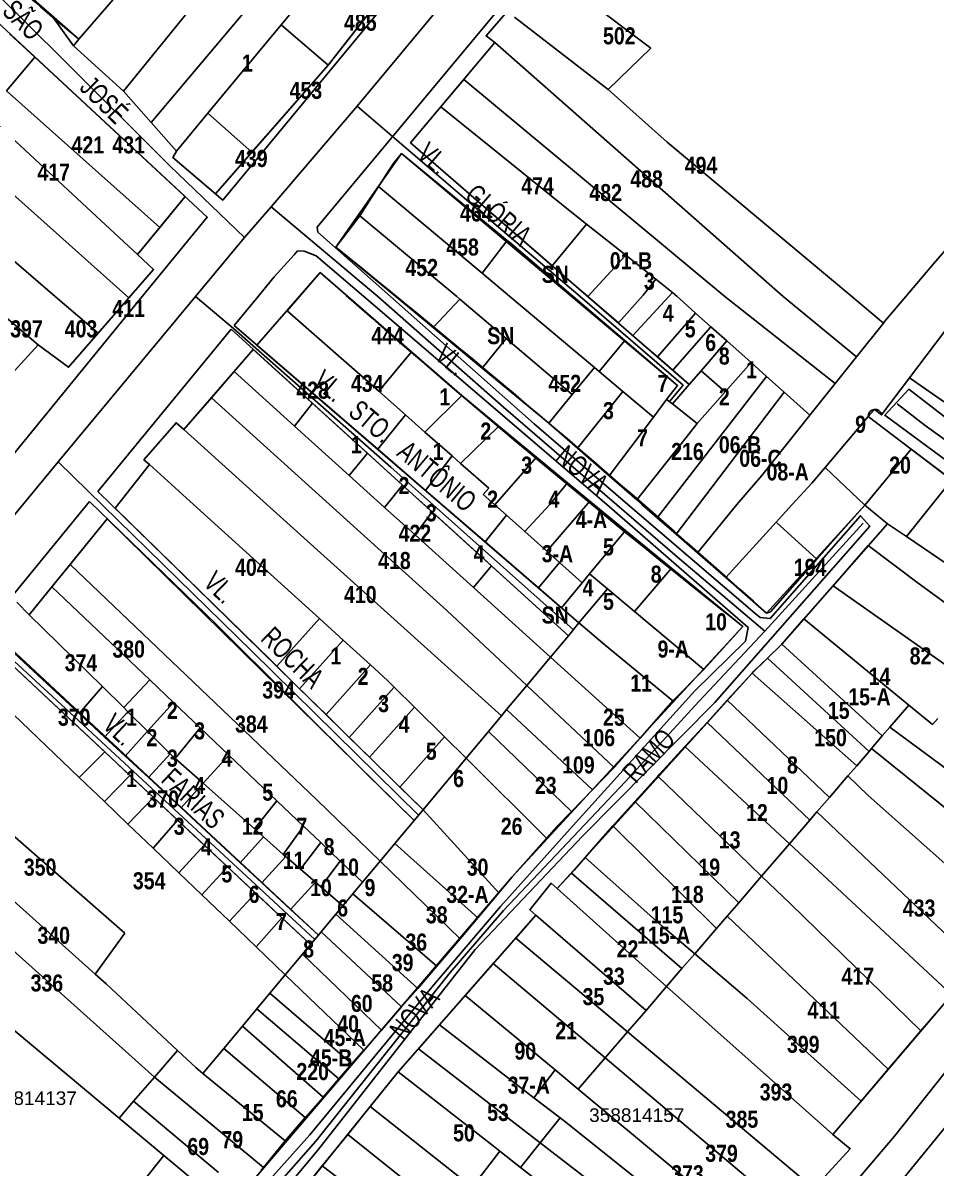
# Model space of a CAD drawing. Extents: x 199665 to 201826, y 4836581 to 4838476.
# Drawn here: x 200245.3 to 200379.3, y 4837466 to 4837634.1 of the extents above; entities that cross this region are included whole.
import ezdxf
from ezdxf.enums import TextEntityAlignment as Align

# ---------------------------------------------------------------- set-up
doc = ezdxf.new("R2010")
doc.units = 0
doc.header["$LTSCALE"] = 1.5
doc.header["$MEASUREMENT"] = 0
for name, color, linetype in [('CD-MALHA-LOTES', 40, 'CONTINUOUS'), ('CD_TXT_QUADRA', 7, 'CONTINUOUS'), ('RU-QUADRAS', 6, 'CONTINUOUS'), ('SV-EIXO-RUA-N-PAV', 6, 'CONTINUOUS'), ('SV-EIXO-RUA-PAV', 20, 'CONTINUOUS'), ('SV-RUA-NAO-PAV-S-GUIA-C-GUIA', 7, 'CONTINUOUS'), ('SV-RUA-PAVIM-S-GUIA-C-GUIA', 7, 'CONTINUOUS'), ('SV-TXT-RUA-N-PAV-S-GUIA-C-GUIA', 7, 'CONTINUOUS'), ('SV-TXT-RUA-PAV-S-GUIA-C-GUIA', 7, 'CONTINUOUS'), ('Th_NmrPort', 1, 'CONTINUOUS')]:
    doc.layers.add(name, color=color, linetype=linetype)
doc.styles.add('3588-14-2D_TXT$0$ARIAL', font='ARIAL.TTF')
doc.styles.add('ARIAL', font='ARIAL.TTF')
doc.styles.add('MONOTXT', font='ARIAL.TTF', dxfattribs={"height": 0.2})
doc.styles.get("Standard").update_dxf_attribs({"font": 'swisscbo.ttf'})

msp = doc.modelspace()

# ---------------------------------------------------------------- linework, layer by layer
at = {"layer": 'CD-MALHA-LOTES', "linetype": 'Continuous'}
for p, q in [((200282.25, 4837665.14), (200253.5, 4837631.72)), ((200260.04, 4837624.08), (200288.7, 4837659.36)), ((200264.13, 4837619.47), (200281.23, 4837639.83)), ((200323.19, 4837641.13), (200337.44, 4837630.38)), ((200285.92, 4837637.09), (200283.19, 4837633.8)), ((200253.5, 4837631.72), (200249.5, 4837635.23)), ((200316.36, 4837635.76), (200313.26, 4837632.18)), ((200331.16, 4837624.32), (200317.43, 4837634.93)), ((200283.19, 4837633.8), (200272.43, 4837620.83)), ((200283.19, 4837633.8), (200290.06, 4837627.9)), ((200295.18, 4837634.4), (200290.06, 4837627.9)), ((200243.33, 4837632.51), (200247.02, 4837629.08)), ((200252.72, 4837630.73), (200253.5, 4837631.72)), ((200314.54, 4837631.2), (200310.44, 4837626.35)), ((200313.26, 4837632.18), (200314.54, 4837631.2)), ((200314.54, 4837631.2), (200356.85, 4837593.93)), ((200260.04, 4837624.08), (200252.72, 4837630.73)), ((200337.44, 4837630.38), (200331.16, 4837624.32)), ((200247.02, 4837629.08), (200242.9, 4837624.13)), ((200247.02, 4837629.08), (200269.08, 4837608.61)), ((200290.06, 4837627.9), (200278.9, 4837615.14)), ((200224.36, 4837626.29), (200260.85, 4837593.75)), ((200310.44, 4837626.35), (200309.97, 4837625.78)), ((200309.97, 4837625.78), (200307.04, 4837622.3)), ((200309.97, 4837625.78), (200348.28, 4837593.93)), ((200256.05, 4837605.74), (200236.17, 4837624.19)), ((200242.9, 4837624.13), (200265.37, 4837604.09)), ((200264.13, 4837619.47), (200260.04, 4837624.08)), ((200339.82, 4837616.62), (200331.16, 4837624.32)), ((200302.18, 4837616.5), (200306, 4837621.06)), ((200306, 4837621.06), (200306.62, 4837621.8)), ((200307.04, 4837622.3), (200306.62, 4837621.8)), ((200306.62, 4837621.8), (200325.85, 4837606.28)), ((200267.84, 4837615.3), (200264.13, 4837619.47)), ((200272.43, 4837620.83), (200267.84, 4837615.3)), ((200272.43, 4837620.83), (200278.9, 4837615.14)), ((200322.98, 4837598.47), (200302.18, 4837616.5)), ((200366.94, 4837593.93), (200339.82, 4837616.62)), ((200267.28, 4837614.36), (200267.84, 4837615.3)), ((200273.53, 4837609.02), (200267.28, 4837614.36)), ((200278.9, 4837615.14), (200273.53, 4837609.02)), ((200299.6, 4837613.44), (200300.84, 4837614.91)), ((200300.84, 4837614.91), (200316.36, 4837602.18)), ((200297.49, 4837610.11), (200299.6, 4837613.44)), ((200231.21, 4837610.16), (200250, 4837593.93)), ((200294.72, 4837605.77), (200297.49, 4837610.11)), ((200312.67, 4837597.36), (200297.49, 4837610.11)), ((200269.08, 4837608.61), (200265.37, 4837604.09)), ((200325.85, 4837606.28), (200328.02, 4837604.55)), ((200262.11, 4837600.11), (200256.05, 4837605.74)), ((200291.19, 4837601.21), (200294.72, 4837605.77)), ((200294.72, 4837605.77), (200308.98, 4837593.93)), ((200328.02, 4837604.55), (200322.98, 4837598.47)), ((200328.02, 4837604.55), (200333.76, 4837599.99)), ((200265.37, 4837604.09), (200262.11, 4837600.11)), ((200383.29, 4837603.8), (200378.94, 4837598.75)), ((200300, 4837593.93), (200291.19, 4837601.21)), ((200316.36, 4837602.18), (200312.67, 4837597.36)), ((200316.68, 4837601.92), (200316.36, 4837602.18)), ((200326.05, 4837593.93), (200316.68, 4837601.92)), ((200262.11, 4837600.11), (200264.47, 4837597.92)), ((200333.76, 4837599.99), (200328.21, 4837593.93)), ((200333.76, 4837599.99), (200338.15, 4837596.5)), ((200264.47, 4837597.92), (200260.85, 4837593.75)), ((200322.98, 4837598.47), (200328.21, 4837593.93)), ((200378.94, 4837598.75), (200374.85, 4837593.93)), ((200285.86, 4837593.93), (200288.93, 4837597.46)), ((200288.93, 4837597.46), (200292.99, 4837593.93)), ((200312.67, 4837597.36), (200316.76, 4837593.93)), ((200338.15, 4837596.5), (200336.31, 4837594.14)), ((200340.6, 4837594.51), (200338.15, 4837596.5)), ((200332.67, 4837590.07), (200336.31, 4837594.14)), ((200340.09, 4837593.93), (200340.6, 4837594.51)), ((200340.6, 4837594.51), (200341.31, 4837593.93)), ((200247.51, 4837586.83), (200239.2, 4837593.93)), ((200256.35, 4837588.57), (200250, 4837593.93)), ((200260.85, 4837593.75), (200256.35, 4837588.57)), ((200285.86, 4837593.93), (200284.05, 4837591.85)), ((200302.3, 4837585.83), (200292.99, 4837593.93)), ((200300, 4837593.93), (200305.5, 4837589.38)), ((200305.5, 4837589.38), (200309.39, 4837593.57)), ((200309.39, 4837593.57), (200308.98, 4837593.93)), ((200309.39, 4837593.57), (200316.22, 4837587.77)), ((200329.16, 4837583.52), (200316.76, 4837593.93)), ((200333.62, 4837587.48), (200326.05, 4837593.93)), ((200328.21, 4837593.93), (200332.67, 4837590.07)), ((200340.09, 4837593.93), (200334.81, 4837588.21)), ((200342.22, 4837593.11), (200341.31, 4837593.93)), ((200344, 4837591.48), (200342.22, 4837593.11)), ((200364.5, 4837581.18), (200348.28, 4837593.93)), ((200367.63, 4837585.11), (200356.85, 4837593.93)), ((200371.58, 4837590.05), (200366.94, 4837593.93)), ((200371.79, 4837590.32), (200374.85, 4837593.93)), ((200279.64, 4837586.82), (200284.05, 4837591.85)), ((200284.05, 4837591.85), (200297.5, 4837580.03)), ((200338.41, 4837585.09), (200344, 4837591.48)), ((200346.25, 4837589.51), (200344, 4837591.48)), ((200383.24, 4837592.41), (200375.41, 4837582.02)), ((200312.7, 4837583.43), (200305.5, 4837589.38)), ((200334.81, 4837588.21), (200332.67, 4837590.07)), ((200340.65, 4837583.15), (200346.25, 4837589.51)), ((200346.25, 4837589.51), (200348.58, 4837587.43)), ((200367.63, 4837585.11), (200371.58, 4837590.05)), ((200371.58, 4837590.05), (200371.79, 4837590.32)), ((200256.35, 4837588.57), (200252, 4837583.57)), ((200316.22, 4837587.77), (200312.7, 4837583.43)), ((200316.22, 4837587.77), (200325.9, 4837579.54)), ((200329.84, 4837582.95), (200333.62, 4837587.48)), ((200333.62, 4837587.48), (200341.37, 4837580.87)), ((200334.81, 4837588.21), (200334.99, 4837588.05)), ((200334.99, 4837588.05), (200338.41, 4837585.09)), ((200348.58, 4837587.43), (200344.8, 4837583.05)), ((200348.58, 4837587.43), (200352.16, 4837584.24)), ((200247.51, 4837586.83), (200244.05, 4837583.03)), ((200252, 4837583.57), (200247.51, 4837586.83)), ((200276.28, 4837582.94), (200279.08, 4837586.19)), ((200279.08, 4837586.19), (200287.8, 4837578.28)), ((200297.36, 4837571.52), (200279.64, 4837586.82)), ((200297.5, 4837580.03), (200302.3, 4837585.83)), ((200302.3, 4837585.83), (200309.68, 4837579.41)), ((200338.41, 4837585.09), (200340.65, 4837583.15)), ((200352.16, 4837584.24), (200348.36, 4837579.94)), ((200354.43, 4837582.21), (200352.16, 4837584.24)), ((200364.5, 4837581.18), (200367.63, 4837585.11)), ((200276.28, 4837582.94), (200272.95, 4837579.09)), ((200285.14, 4837574.94), (200276.28, 4837582.94)), ((200322.47, 4837575.35), (200312.7, 4837583.43)), ((200325.9, 4837579.54), (200329.16, 4837583.52)), ((200329.16, 4837583.52), (200329.84, 4837582.95)), ((200333.33, 4837580.01), (200329.84, 4837582.95)), ((200343.08, 4837581.05), (200340.65, 4837583.15)), ((200343.08, 4837581.05), (200344.8, 4837583.05)), ((200344.8, 4837583.05), (200348.36, 4837579.94)), ((200338.38, 4837561.48), (200354.43, 4837582.21)), ((200341.37, 4837580.87), (200339.76, 4837578.85)), ((200340.61, 4837578.18), (200343.08, 4837581.05)), ((200354.43, 4837582.21), (200357, 4837579.92)), ((200360.79, 4837576.53), (200364.5, 4837581.18)), ((200371.31, 4837576.57), (200375.41, 4837582.02)), ((200375.41, 4837582.02), (200381.8, 4837577.58)), ((200268.89, 4837574.43), (200272.95, 4837579.09)), ((200272.95, 4837579.09), (200290.28, 4837563.44)), ((200297.5, 4837580.03), (200301.45, 4837576.56)), ((200304.29, 4837574.05), (200309.68, 4837579.41)), ((200309.68, 4837579.41), (200315.13, 4837574.92)), ((200325.9, 4837579.54), (200322.47, 4837575.35)), ((200326.69, 4837571.67), (200333.33, 4837580.01)), ((200333.33, 4837580.01), (200337.81, 4837576.26)), ((200357, 4837579.92), (200341.17, 4837559.05)), ((200348.36, 4837579.94), (200344.26, 4837575.29)), ((200357, 4837579.92), (200360.79, 4837576.53)), ((200287.8, 4837578.28), (200285.14, 4837574.94)), ((200287.8, 4837578.28), (200295.88, 4837570.93)), ((200339.76, 4837578.85), (200337.81, 4837576.26)), ((200339.76, 4837578.85), (200340.61, 4837578.18)), ((200340.61, 4837578.18), (200344.26, 4837575.29)), ((200369.35, 4837576.32), (200370.25, 4837577.38)), ((200370.25, 4837577.38), (200371.31, 4837576.57)), ((200301.45, 4837576.56), (200297.36, 4837571.52)), ((200301.45, 4837576.56), (200304.29, 4837574.05)), ((200337.81, 4837576.26), (200331.33, 4837567.63)), ((200360.79, 4837576.53), (200353.74, 4837567.69)), ((200363.01, 4837568.87), (200369.35, 4837576.32)), ((200369.35, 4837576.32), (200375.65, 4837571.56)), ((200267.77, 4837575.42), (200263.04, 4837569.98)), ((200268.89, 4837574.43), (200267.77, 4837575.42)), ((200281.09, 4837563.44), (200268.89, 4837574.43)), ((200293.15, 4837567.7), (200285.14, 4837574.94)), ((200304.29, 4837574.05), (200308.26, 4837570.57)), ((200315.13, 4837574.92), (200309.52, 4837569.46)), ((200315.13, 4837574.92), (200320.66, 4837570.36)), ((200326.69, 4837571.67), (200322.47, 4837575.35)), ((200344.26, 4837575.29), (200342.44, 4837573)), ((200342.44, 4837573), (200335.37, 4837564.1)), ((200295.88, 4837570.93), (200293.15, 4837567.7)), ((200295.88, 4837570.93), (200301.01, 4837566.27)), ((200304.39, 4837565.46), (200297.36, 4837571.52)), ((200331.33, 4837567.63), (200326.69, 4837571.67)), ((200375.65, 4837571.56), (200368.85, 4837563.34)), ((200375.65, 4837571.56), (200381.63, 4837567.04)), ((200258.82, 4837562.88), (200263.87, 4837569.27)), ((200263.04, 4837569.98), (200263.87, 4837569.27)), ((200263.87, 4837569.27), (200270.3, 4837563.44)), ((200308.26, 4837570.57), (200304.39, 4837565.46)), ((200309.52, 4837569.46), (200308.26, 4837570.57)), ((200309.52, 4837569.46), (200313.67, 4837565.81)), ((200320.66, 4837570.36), (200314.52, 4837563.39)), ((200320.66, 4837570.36), (200325.22, 4837566.6)), ((200298.37, 4837562.99), (200293.15, 4837567.7)), ((200335.37, 4837564.1), (200331.33, 4837567.63)), ((200353.74, 4837567.69), (200350.08, 4837563.44)), ((200361.05, 4837566.56), (200363.01, 4837568.87)), ((200363.01, 4837568.87), (200368.85, 4837563.34)), ((200301.01, 4837566.27), (200298.37, 4837562.99)), ((200301.01, 4837566.27), (200305.36, 4837562.32)), ((200313.67, 4837565.81), (200312.84, 4837564.89)), ((200325.22, 4837566.6), (200322.61, 4837563.44)), ((200325.22, 4837566.6), (200328.47, 4837563.92)), ((200358.19, 4837563.44), (200361.05, 4837566.56)), ((200381.63, 4837567.04), (200374.96, 4837558.71)), ((200313.11, 4837557.93), (200304.39, 4837565.46)), ((200312.84, 4837564.89), (200314.52, 4837563.39)), ((200328.47, 4837563.92), (200322.16, 4837556.55)), ((200329.05, 4837563.44), (200328.47, 4837563.92)), ((200335.37, 4837564.1), (200336.13, 4837563.44)), ((200281.65, 4837540.55), (200258.82, 4837562.88)), ((200270.3, 4837563.44), (200288.81, 4837546.67)), ((200315.53, 4837532.42), (200281.09, 4837563.44)), ((200290.28, 4837563.44), (200307.52, 4837547.88)), ((200302.84, 4837558.96), (200298.37, 4837562.99)), ((200305.36, 4837562.32), (200302.84, 4837558.96)), ((200305.36, 4837562.32), (200314.04, 4837554.44)), ((200314.52, 4837563.39), (200316.25, 4837561.84)), ((200322.61, 4837563.44), (200318.94, 4837559.44)), ((200333.71, 4837559.62), (200329.05, 4837563.44)), ((200336.13, 4837563.44), (200338.38, 4837561.48)), ((200350.08, 4837563.44), (200344.28, 4837556.34)), ((200355.82, 4837560.83), (200358.19, 4837563.44)), ((200368.85, 4837563.34), (200361.82, 4837555.39)), ((200372.18, 4837560.6), (200368.85, 4837563.34)), ((200252.2, 4837554.6), (200257.67, 4837561.33)), ((200257.67, 4837561.33), (200273.63, 4837545.84)), ((200316.25, 4837561.84), (200313.11, 4837557.93)), ((200316.25, 4837561.84), (200318.94, 4837559.44)), ((200341.17, 4837559.05), (200338.38, 4837561.48)), ((200348.43, 4837552.72), (200355.82, 4837560.83)), ((200355.82, 4837560.83), (200361.82, 4837555.39)), ((200372.18, 4837560.6), (200369.35, 4837557.38)), ((200374.96, 4837558.71), (200372.18, 4837560.6)), ((200311.39, 4837551.23), (200302.84, 4837558.96)), ((200318.94, 4837559.44), (200322.16, 4837556.55)), ((200328.44, 4837553.25), (200333.71, 4837559.62)), ((200333.71, 4837559.62), (200340.48, 4837554.08)), ((200344.28, 4837556.34), (200341.17, 4837559.05)), ((200320.94, 4837551.17), (200313.11, 4837557.93)), ((200364.18, 4837551.49), (200369.35, 4837557.38)), ((200369.35, 4837557.38), (200376.48, 4837552.02)), ((200382.15, 4837553.82), (200374.96, 4837558.71)), ((200322.16, 4837556.55), (200324.01, 4837554.91)), ((200344.28, 4837556.34), (200348.43, 4837552.72)), ((200249.53, 4837551.33), (200252.2, 4837554.6)), ((200288.42, 4837520.06), (200252.2, 4837554.6)), ((200314.04, 4837554.44), (200311.39, 4837551.23)), ((200314.04, 4837554.44), (200325.34, 4837544.17)), ((200324.01, 4837554.91), (200320.94, 4837551.17)), ((200324.01, 4837554.91), (200327.34, 4837551.93)), ((200340.48, 4837554.08), (200335.02, 4837547.74)), ((200340.48, 4837554.08), (200350.94, 4837545.5)), ((200361.82, 4837555.39), (200355.01, 4837547.69)), ((200327.34, 4837551.93), (200328.44, 4837553.25)), ((200328.44, 4837553.25), (200331.08, 4837551.05)), ((200354.43, 4837547.49), (200348.43, 4837552.72)), ((200246.21, 4837547.25), (200249.53, 4837551.33)), ((200249.53, 4837551.33), (200263.9, 4837537.67)), ((200322.71, 4837541.02), (200311.39, 4837551.23)), ((200324.31, 4837548.26), (200320.94, 4837551.17)), ((200327.34, 4837551.93), (200324.31, 4837548.26)), ((200331.08, 4837551.05), (200326.89, 4837546.03)), ((200335.02, 4837547.74), (200331.08, 4837551.05)), ((200364.18, 4837551.49), (200359.91, 4837546.63)), ((200384.23, 4837537.37), (200364.18, 4837551.49)), ((200376.48, 4837552.02), (200388.32, 4837543.35)), ((200244.39, 4837549.07), (200246.21, 4837547.25)), ((200246.21, 4837547.25), (200256.97, 4837536.7)), ((200307.52, 4837547.88), (200319.23, 4837536.86)), ((200326.89, 4837546.03), (200324.31, 4837548.26)), ((200335.02, 4837547.74), (200345.23, 4837539.19)), ((200355.01, 4837547.69), (200354.43, 4837547.49)), ((200273.63, 4837545.84), (200295.78, 4837523.84)), ((200288.81, 4837546.67), (200282.55, 4837539.67)), ((200288.81, 4837546.67), (200292.27, 4837543.53)), ((200325.34, 4837544.17), (200326.89, 4837546.03)), ((200326.89, 4837546.03), (200327.47, 4837545.54)), ((200327.47, 4837545.54), (200330.74, 4837542.78)), ((200350.94, 4837545.5), (200345.23, 4837539.19)), ((200356.67, 4837542.93), (200359.91, 4837546.63)), ((200359.91, 4837546.63), (200375.3, 4837533.97)), ((200325.34, 4837544.17), (200322.71, 4837541.02)), ((200253.52, 4837532.76), (200243.25, 4837542.27)), ((200292.27, 4837543.53), (200285.9, 4837536.39)), ((200292.27, 4837543.53), (200296.29, 4837539.88)), ((200330.74, 4837542.78), (200340.65, 4837534.63)), ((200354.55, 4837540.89), (200356.67, 4837542.93)), ((200371.41, 4837529.46), (200356.67, 4837542.93)), ((200242.13, 4837541.29), (200257.3, 4837527.1)), ((200282.55, 4837539.67), (200281.65, 4837540.55)), ((200319.23, 4837536.86), (200322.71, 4837541.02)), ((200322.71, 4837541.02), (200335.85, 4837529.15)), ((200352.56, 4837538.97), (200354.55, 4837540.89)), ((200354.55, 4837540.89), (200369.46, 4837527.19)), ((200285.9, 4837536.39), (200282.55, 4837539.67)), ((200296.29, 4837539.88), (200289.78, 4837532.58)), ((200296.29, 4837539.88), (200298.8, 4837537.61)), ((200345.23, 4837539.19), (200340.65, 4837534.63)), ((200348.66, 4837534.71), (200352.3, 4837538.69)), ((200352.3, 4837538.69), (200352.56, 4837538.97)), ((200367.66, 4837525.09), (200352.3, 4837538.69)), ((200253.56, 4837523.36), (200238.77, 4837537.52)), ((200263.9, 4837537.67), (200260.08, 4837533.61)), ((200263.9, 4837537.67), (200267.4, 4837534.35)), ((200298.8, 4837537.61), (200299.79, 4837536.63)), ((200253.52, 4837532.76), (200256.97, 4837536.7)), ((200260.08, 4837533.61), (200256.97, 4837536.7)), ((200289.78, 4837532.58), (200285.9, 4837536.39)), ((200299.79, 4837536.63), (200293.19, 4837529.24)), ((200299.79, 4837536.63), (200302.75, 4837533.7)), ((200319.23, 4837536.86), (200316.27, 4837533.31)), ((200319.23, 4837536.86), (200332.04, 4837524.8)), ((200260.08, 4837533.61), (200260.68, 4837533.01)), ((200267.4, 4837534.35), (200263.57, 4837530.13)), ((200271.3, 4837530.65), (200267.4, 4837534.35)), ((200302.75, 4837533.7), (200296.16, 4837526.32)), ((200302.75, 4837533.7), (200307.18, 4837529.3)), ((200340.65, 4837534.63), (200335.85, 4837529.15)), ((200345.68, 4837531.45), (200348.66, 4837534.71)), ((200348.66, 4837534.71), (200363.64, 4837520.43)), ((200375.3, 4837533.97), (200372.5, 4837530.72)), ((200375.3, 4837533.97), (200378.77, 4837531.11)), ((200257.28, 4837529.27), (200253.52, 4837532.76)), ((200257.28, 4837529.27), (200260.68, 4837533.01)), ((200260.68, 4837533.01), (200263.57, 4837530.13)), ((200293.19, 4837529.24), (200289.78, 4837532.58)), ((200313.6, 4837530.11), (200315.53, 4837532.42)), ((200316.27, 4837533.31), (200315.53, 4837532.42)), ((200316.27, 4837533.31), (200328.87, 4837521.54)), ((200378.77, 4837531.11), (200379.56, 4837532.03)), ((200271.3, 4837530.65), (200267.63, 4837526.15)), ((200275.5, 4837526.64), (200271.3, 4837530.65)), ((200342.44, 4837527.9), (200345.68, 4837531.45)), ((200345.68, 4837531.45), (200360.77, 4837517.1)), ((200371.41, 4837529.46), (200372.5, 4837530.72)), ((200372.5, 4837530.72), (200399.44, 4837510.84)), ((200260.28, 4837526.5), (200257.28, 4837529.27)), ((200263.57, 4837530.13), (200260.28, 4837526.5)), ((200263.57, 4837530.13), (200266.88, 4837526.84)), ((200296.16, 4837526.32), (200293.19, 4837529.24)), ((200307.18, 4837529.3), (200300.62, 4837521.95)), ((200307.18, 4837529.3), (200310.32, 4837526.18)), ((200310.32, 4837526.18), (200313.6, 4837530.11)), ((200313.6, 4837530.11), (200325.78, 4837518.36)), ((200335.85, 4837529.15), (200332.04, 4837524.8)), ((200371.41, 4837529.46), (200369.81, 4837527.59)), ((200229.64, 4837527.3), (200260.23, 4837500.49)), ((200257.3, 4837527.1), (200253.56, 4837523.36)), ((200257.3, 4837527.1), (200260.96, 4837523.67)), ((200338.75, 4837523.87), (200342.44, 4837527.9)), ((200342.44, 4837527.9), (200357.78, 4837513.63)), ((200369.46, 4837527.19), (200367.66, 4837525.09)), ((200369.81, 4837527.59), (200369.46, 4837527.19)), ((200395.63, 4837506.83), (200369.81, 4837527.59)), ((200263.7, 4837523.33), (200260.28, 4837526.5)), ((200266.88, 4837526.84), (200263.7, 4837523.33)), ((200267.03, 4837526.69), (200266.88, 4837526.84)), ((200267.63, 4837526.15), (200267.03, 4837526.69)), ((200267.63, 4837526.15), (200271.75, 4837522.5)), ((200275.5, 4837526.64), (200271.75, 4837522.5)), ((200282.55, 4837519.94), (200275.5, 4837526.64)), ((200300.62, 4837521.95), (200296.16, 4837526.32)), ((200310.32, 4837526.18), (200304.02, 4837518.63)), ((200310.32, 4837526.18), (200322.14, 4837514.47)), ((200260.96, 4837523.67), (200257.24, 4837519.83)), ((200260.96, 4837523.67), (200264.46, 4837520.4)), ((200295.78, 4837523.84), (200302.7, 4837517.05)), ((200332.04, 4837524.8), (200328.87, 4837521.54)), ((200335.1, 4837519.85), (200338.45, 4837523.54)), ((200338.45, 4837523.54), (200338.75, 4837523.87)), ((200338.45, 4837523.54), (200350.31, 4837512.17)), ((200363.64, 4837520.43), (200366.37, 4837523.6)), ((200367.66, 4837525.09), (200366.37, 4837523.6)), ((200366.37, 4837523.6), (200369.34, 4837520.7)), ((200255.91, 4837494.51), (200225.05, 4837522.15)), ((200257.24, 4837519.83), (200253.56, 4837523.36)), ((200268.49, 4837518.9), (200263.7, 4837523.33)), ((200271.75, 4837522.5), (200268.49, 4837518.9)), ((200279.27, 4837515.81), (200271.75, 4837522.5)), ((200304.02, 4837518.63), (200300.62, 4837521.95)), ((200264.46, 4837520.4), (200260.7, 4837516.52)), ((200264.46, 4837520.4), (200267.99, 4837517.1)), ((200328.87, 4837521.54), (200325.78, 4837518.36)), ((200363.64, 4837520.43), (200361.81, 4837518.31)), ((200369.34, 4837520.7), (200393.01, 4837499.69)), ((200260.7, 4837516.52), (200257.24, 4837519.83)), ((200277.18, 4837510.85), (200268.49, 4837518.9)), ((200282.55, 4837519.94), (200279.27, 4837515.81)), ((200286.48, 4837516.21), (200282.55, 4837519.94)), ((200297.7, 4837511.06), (200288.42, 4837520.06)), ((200302.7, 4837517.05), (200304.02, 4837518.63)), ((200304.02, 4837518.63), (200315.13, 4837506.43)), ((200331.84, 4837516.27), (200335.1, 4837519.85)), ((200335.1, 4837519.85), (200350.33, 4837504.98)), ((200267.99, 4837517.1), (200264.39, 4837512.99)), ((200267.99, 4837517.1), (200271.9, 4837513.43)), ((200302.7, 4837517.05), (200299.88, 4837513.68)), ((200325.78, 4837518.36), (200323.64, 4837516.17)), ((200360.77, 4837517.1), (200357.78, 4837513.63)), ((200360.77, 4837517.1), (200361.81, 4837518.31)), ((200361.81, 4837518.31), (200385.36, 4837495.91)), ((200264.39, 4837512.99), (200260.7, 4837516.52)), ((200279.27, 4837515.81), (200280.6, 4837514.63)), ((200286.48, 4837516.21), (200283.49, 4837512.06)), ((200289.02, 4837513.8), (200286.48, 4837516.21)), ((200323.64, 4837516.17), (200322.14, 4837514.47)), ((200327.82, 4837511.63), (200331.84, 4837516.27)), ((200347.08, 4837501.2), (200331.84, 4837516.27)), ((200280.6, 4837514.63), (200277.18, 4837510.85)), ((200283.49, 4837512.06), (200280.6, 4837514.63)), ((200289.02, 4837513.8), (200286.01, 4837509.89)), ((200291.86, 4837511.09), (200289.02, 4837513.8)), ((200299.88, 4837513.68), (200297.7, 4837511.06)), ((200299.88, 4837513.68), (200312.03, 4837502.77)), ((200322.14, 4837514.47), (200317.1, 4837508.78)), ((200357.78, 4837513.63), (200353.7, 4837508.89)), ((200357.78, 4837513.63), (200381.59, 4837491.48)), ((200268.19, 4837509.34), (200264.39, 4837512.99)), ((200271.9, 4837513.43), (200268.19, 4837509.34)), ((200271.9, 4837513.43), (200275.3, 4837510.26)), ((200283.49, 4837512.06), (200283.86, 4837511.74)), ((200350.31, 4837512.17), (200353.7, 4837508.89)), ((200275.3, 4837510.26), (200271.56, 4837506.12)), ((200279.44, 4837506.38), (200275.3, 4837510.26)), ((200280.37, 4837507.9), (200277.18, 4837510.85)), ((200283.86, 4837511.74), (200280.37, 4837507.9)), ((200284.02, 4837511.59), (200283.86, 4837511.74)), ((200286.01, 4837509.89), (200284.02, 4837511.59)), ((200291.86, 4837511.09), (200289.01, 4837507.31)), ((200295.13, 4837507.99), (200291.86, 4837511.09)), ((200297.7, 4837511.06), (200295.13, 4837507.99)), ((200297.7, 4837511.06), (200309.44, 4837499.68)), ((200326.19, 4837509.74), (200327.82, 4837511.63)), ((200327.82, 4837511.63), (200339.15, 4837501.51)), ((200271.56, 4837506.12), (200268.19, 4837509.34)), ((200286.01, 4837509.89), (200288.21, 4837508)), ((200317.1, 4837508.78), (200315.13, 4837506.43)), ((200323.7, 4837507.06), (200325.81, 4837509.33)), ((200325.81, 4837509.33), (200326.19, 4837509.74)), ((200325.81, 4837509.33), (200342.01, 4837495.32)), ((200353.7, 4837508.89), (200350.33, 4837504.98)), ((200353.7, 4837508.89), (200357.93, 4837504.81)), ((200284.58, 4837504), (200280.37, 4837507.9)), ((200288.21, 4837508), (200284.58, 4837504)), ((200289.01, 4837507.31), (200288.21, 4837508)), ((200289.01, 4837507.31), (200292.25, 4837504.54)), ((200295.13, 4837507.99), (200293.71, 4837506.28)), ((200319.7, 4837503.94), (200322.8, 4837507.84)), ((200322.8, 4837507.84), (200323.7, 4837507.06)), ((200323.7, 4837507.06), (200335.67, 4837496.29)), ((200271.56, 4837506.12), (200275.6, 4837502.25)), ((200275.6, 4837502.25), (200279.44, 4837506.38)), ((200283.3, 4837502.77), (200279.44, 4837506.38)), ((200293.71, 4837506.28), (200292.25, 4837504.54)), ((200293.71, 4837506.28), (200306.05, 4837495.66)), ((200315.13, 4837506.43), (200312.03, 4837502.77)), ((200288.65, 4837500.23), (200284.58, 4837504)), ((200292.25, 4837504.54), (200291.22, 4837503.29)), ((200320.58, 4837503.17), (200319.7, 4837503.94)), ((200350.33, 4837504.98), (200348.62, 4837502.98)), ((200357.93, 4837504.81), (200377.08, 4837486.18)), ((200275.6, 4837502.25), (200279.51, 4837498.5)), ((200279.51, 4837498.5), (200283.3, 4837502.77)), ((200287.5, 4837498.84), (200283.3, 4837502.77)), ((200291.22, 4837503.29), (200289.06, 4837500.72)), ((200291.22, 4837503.29), (200303.23, 4837492.41)), ((200312.03, 4837502.77), (200309.44, 4837499.68)), ((200317.61, 4837499.79), (200320.58, 4837503.17)), ((200320.58, 4837503.17), (200336.73, 4837489.18)), ((200348.62, 4837502.98), (200347.08, 4837501.2)), ((200348.62, 4837502.98), (200372.26, 4837480.53)), ((200264.6, 4837479.38), (200241.36, 4837500.17)), ((200260.23, 4837500.49), (200255.91, 4837494.51)), ((200287.5, 4837498.84), (200288.65, 4837500.23)), ((200288.65, 4837500.23), (200289.06, 4837500.72)), ((200289.06, 4837500.72), (200300.85, 4837489.68)), ((200339.15, 4837501.51), (200343.88, 4837497.48)), ((200347.08, 4837501.2), (200343.88, 4837497.48)), ((200279.51, 4837498.5), (200283.79, 4837494.4)), ((200286.32, 4837497.43), (200287.5, 4837498.84)), ((200309.44, 4837499.68), (200306.05, 4837495.66)), ((200314.31, 4837496.04), (200317.61, 4837499.79)), ((200317.61, 4837499.79), (200334.01, 4837486.02)), ((200283.79, 4837494.4), (200286.32, 4837497.43)), ((200286.32, 4837497.43), (200297.9, 4837486.29)), ((200343.88, 4837497.48), (200342.01, 4837495.32)), ((200343.88, 4837497.48), (200351.56, 4837490.94)), ((200306.05, 4837495.66), (200303.23, 4837492.41)), ((200310.21, 4837491.37), (200314.31, 4837496.04)), ((200330.73, 4837482.21), (200314.31, 4837496.04)), ((200335.67, 4837496.29), (200339.74, 4837492.68)), ((200342.01, 4837495.32), (200339.74, 4837492.68)), ((200255.91, 4837494.51), (200257.5, 4837493.08)), ((200281.53, 4837491.7), (200283.79, 4837494.4)), ((200283.79, 4837494.4), (200295.34, 4837483.35)), ((200259.4, 4837473.37), (200236.74, 4837492.27)), ((200257.5, 4837493.08), (200267.98, 4837483.28)), ((200279.6, 4837489.38), (200281.53, 4837491.7)), ((200281.53, 4837491.7), (200293.57, 4837481.32)), ((200303.23, 4837492.41), (200300.85, 4837489.68)), ((200339.74, 4837492.68), (200336.73, 4837489.18)), ((200339.74, 4837492.68), (200364.14, 4837470.98)), ((200306.4, 4837487.04), (200310.21, 4837491.37)), ((200310.21, 4837491.37), (200323.38, 4837480.43)), ((200351.56, 4837490.94), (200368.3, 4837475.87)), ((200381.59, 4837491.48), (200377.08, 4837486.18)), ((200277.5, 4837486.86), (200279.6, 4837489.38)), ((200279.6, 4837489.38), (200291.66, 4837479.12)), ((200300.85, 4837489.68), (200297.9, 4837486.29)), ((200336.73, 4837489.18), (200334.01, 4837486.02)), ((200274.75, 4837483.57), (200277.5, 4837486.86)), ((200277.5, 4837486.86), (200289.34, 4837476.45)), ((200303.33, 4837483.55), (200306.4, 4837487.04)), ((200320.29, 4837476.35), (200306.4, 4837487.04)), ((200297.9, 4837486.29), (200295.34, 4837483.35)), ((200334.01, 4837486.02), (200330.73, 4837482.21)), ((200334.01, 4837486.02), (200359.46, 4837464.67)), ((200377.08, 4837486.18), (200372.26, 4837480.53)), ((200267.98, 4837483.28), (200264.6, 4837479.38)), ((200267.98, 4837483.28), (200270.65, 4837480.79)), ((200271.7, 4837479.92), (200274.75, 4837483.57)), ((200274.75, 4837483.57), (200286.73, 4837473.46)), ((200295.34, 4837483.35), (200293.57, 4837481.32)), ((200300.36, 4837480.17), (200303.33, 4837483.55)), ((200303.33, 4837483.55), (200321.19, 4837469.75)), ((200330.73, 4837482.21), (200326.77, 4837477.61)), ((200330.73, 4837482.21), (200356.39, 4837460.59)), ((200270.65, 4837480.79), (200271.7, 4837479.92)), ((200271.7, 4837479.92), (200283.76, 4837470.04)), ((200293.57, 4837481.32), (200291.66, 4837479.12)), ((200296.26, 4837475.08), (200300.36, 4837480.17)), ((200300.36, 4837480.17), (200314.29, 4837469.31)), ((200323.38, 4837480.43), (200320.29, 4837476.35)), ((200326.77, 4837477.61), (200323.38, 4837480.43)), ((200372.26, 4837480.53), (200368.3, 4837475.87)), ((200261.53, 4837475.83), (200264.6, 4837479.38)), ((200280.57, 4837466.14), (200264.6, 4837479.38)), ((200291.66, 4837479.12), (200289.34, 4837476.45)), ((200355.24, 4837453.95), (200326.77, 4837477.61)), ((200259.4, 4837473.37), (200261.53, 4837475.83)), ((200261.53, 4837475.83), (200273.98, 4837465.37)), ((200289.34, 4837476.45), (200286.73, 4837473.46)), ((200296.26, 4837475.08), (200292.96, 4837470.98)), ((200311.22, 4837463.24), (200296.26, 4837475.08)), ((200320.29, 4837476.35), (200324.11, 4837473.42)), ((200368.3, 4837475.87), (200364.14, 4837470.98)), ((200265.97, 4837467.89), (200259.4, 4837473.37)), ((200286.73, 4837473.46), (200283.76, 4837470.04)), ((200324.11, 4837473.42), (200321.19, 4837469.75)), ((200324.11, 4837473.42), (200325.23, 4837472.56)), ((200325.23, 4837472.56), (200352.81, 4837450.53)), ((200283.76, 4837470.04), (200280.57, 4837466.14)), ((200289.22, 4837466.34), (200292.96, 4837470.98)), ((200292.96, 4837470.98), (200303.54, 4837462.5)), ((200321.19, 4837469.75), (200318.31, 4837466.13)), ((200321.19, 4837469.75), (200350.45, 4837447.19)), ((200364.14, 4837470.98), (200366.7, 4837468.86)), ((200315.29, 4837468.52), (200311.22, 4837463.24)), ((200314.29, 4837469.31), (200315.29, 4837468.52)), ((200318.31, 4837466.13), (200315.29, 4837468.52)), ((200366.7, 4837468.86), (200361.37, 4837463.03)), ((200262.9, 4837464.03), (200265.97, 4837467.89)), ((200265.97, 4837467.89), (200271.91, 4837462.93)), ((200280.57, 4837466.14), (200280.23, 4837465.72)), ((200289.22, 4837466.34), (200286.09, 4837462.44)), ((200300.05, 4837458.17), (200289.22, 4837466.34)), ((200320.95, 4837464.05), (200318.31, 4837466.13))]:
    msp.add_line(p, q, dxfattribs=at)
at = {"layer": 'RU-QUADRAS', "color": 6, "linetype": 'Continuous'}
for points in [[(200348.69, 4837672.04), (200403.96, 4837627.92), (200402.87, 4837626.53), (200458.23, 4837583.18), (200428.46, 4837543.02), (200417.35, 4837550.75), (200391.3, 4837570.97), (200375.41, 4837582.02), (200371.31, 4837576.57, 0.94983), (200369.35, 4837576.32), (200420.1, 4837537.73), (200406.1, 4837521.47), (200407.88, 4837520.17), (200400.84, 4837509.95), (200399.44, 4837510.84), (200395.63, 4837506.83), (200397.91, 4837505.22), (200387.5, 4837493.95), (200385.36, 4837495.91), (200364.14, 4837470.98), (200366.7, 4837468.86), (200361.37, 4837463.03)], [(200315.76, 4837660.56), (200290.06, 4837627.9), (200273.53, 4837609.02), (200267.28, 4837614.36), (200267.84, 4837615.3), (200260.04, 4837624.08), (200252.72, 4837630.73), (200253.5, 4837631.72, -0.034294), (200232, 4837651.82)], [(200275.13, 4837448.83), (200300.36, 4837480.17), (200320.58, 4837503.17), (200319.7, 4837503.94), (200322.8, 4837507.84), (200323.7, 4837507.06), (200352.3, 4837538.69), (200356.67, 4837542.93), (200372.18, 4837560.6), (200368.85, 4837563.34), (200354.43, 4837547.49, 0.013071), (200291.19, 4837601.21), (200300.84, 4837614.91), (200341.37, 4837580.87), (200339.76, 4837578.85), (200340.61, 4837578.18), (200343.08, 4837581.05), (200302.18, 4837616.5), (200314.54, 4837631.2), (200313.26, 4837632.18), (200316.36, 4837635.76)], [(200244.39, 4837549.07), (200246.21, 4837547.25), (200257.67, 4837561.33), (200302.7, 4837517.05), (200304.02, 4837518.63), (200258.82, 4837562.88), (200263.87, 4837569.27), (200263.04, 4837569.98), (200267.77, 4837575.42), (200268.89, 4837574.43), (200279.08, 4837586.19), (200325.34, 4837544.17), (200326.89, 4837546.03), (200279.64, 4837586.82), (200288.93, 4837597.46, 0.014171), (200350.94, 4837545.5), (200317.1, 4837508.78), (200277.51, 4837462.41)], [(200366.19, 4837444.55, 0.013068), (200404.5, 4837484.94), (200402.59, 4837486.79), (200414.88, 4837498.5), (200416.01, 4837497.23), (200422.98, 4837503.65), (200448.63, 4837475.43), (200450.82, 4837477.19), (200424.02, 4837505.73), (200430.26, 4837512.03), (200475.37, 4837464.3)]]:
    msp.add_lwpolyline(points, format="xyb", dxfattribs=at)
for points in [[(200239.37, 4837636.19), (200269.08, 4837608.61), (200262.11, 4837600.11), (200264.47, 4837597.92), (200252, 4837583.57), (200247.51, 4837586.83), (200244.05, 4837583.03)], [(200242.13, 4837541.29), (200287.5, 4837498.84), (200288.65, 4837500.23), (200240.61, 4837544.93)]]:
    msp.add_lwpolyline(points, dxfattribs=at)
at = {"layer": 'SV-EIXO-RUA-N-PAV'}
for points in [[(200294.36, 4837621.87), (200312.17, 4837606.62), (200327.09, 4837593.93)], [(200327.09, 4837593.93), (200342.16, 4837580.93), (200340.16, 4837578.53)]]:
    msp.add_lwpolyline(points, dxfattribs=at)
at = {"layer": 'SV-EIXO-RUA-PAV'}
for p, q in [((200294.36, 4837621.87), (200345.16, 4837683.11)), ((200281.71, 4837607.1), (200294.36, 4837621.87)), ((200277.83, 4837602.61), (200281.71, 4837607.1)), ((200270.62, 4837593.93), (200277.83, 4837602.61))]:
    msp.add_line(p, q, dxfattribs=at)
for points in [[(200214.55, 4837664.12), (200220.58, 4837659.86), (200222.26, 4837656.12), (200231.21, 4837648.56), (200251.26, 4837628.66), (200266.83, 4837613.14), (200277.83, 4837602.61)], [(200297.36, 4837593.93), (200281.71, 4837607.1)], [(200270.62, 4837593.93), (200250.48, 4837569.66), (200233.93, 4837549.66), (200231.02, 4837545.88), (200221.49, 4837534.37), (200199.97, 4837507.92), (200157.23, 4837457.54), (200127.16, 4837420.6), (200104.11, 4837392.33)], [(200226.78, 4837285.55), (200284.28, 4837354.18), (200287.55, 4837358.08), (200311.77, 4837387.74), (200360.36, 4837447.25), (200414.89, 4837513.93), (200422, 4837522.43), (200433.44, 4837536.15), (200470.37, 4837581.52), (200479.47, 4837593.93)], [(200270.62, 4837593.93), (200276.18, 4837589.27), (200299.26, 4837568.89), (200326.07, 4837545.05)], [(200354.19, 4837544.85), (200341.32, 4837555.74), (200315.8, 4837577.72), (200297.36, 4837593.93)], [(200433.44, 4837536.15), (200418.11, 4837546.03), (200402.43, 4837556.33), (200387.53, 4837567.9), (200377.7, 4837575.03), (200373.58, 4837578.2)], [(200250.48, 4837569.66), (200278.93, 4837541.85), (200303.36, 4837517.84)], [(200265.16, 4837443.73), (200288.26, 4837469.97), (200307.97, 4837494.73), (200315.8, 4837503.82), (200333.74, 4837522.77), (200344.52, 4837534.58), (200354.19, 4837544.85), (200368.61, 4837560.67)], [(200233.93, 4837549.66), (200252.16, 4837532.87), (200288.12, 4837499.58)]]:
    msp.add_lwpolyline(points, dxfattribs=at)
at = {"layer": 'SV-RUA-NAO-PAV-S-GUIA-C-GUIA'}
for points in [[(200302.18, 4837616.5), (200322.98, 4837598.47), (200328.21, 4837593.93)], [(200300.84, 4837614.91), (200316.36, 4837602.18), (200316.68, 4837601.92), (200326.05, 4837593.93)], [(200326.05, 4837593.93), (200333.62, 4837587.48), (200341.37, 4837580.87), (200339.76, 4837578.85), (200340.61, 4837578.18), (200343.08, 4837581.05), (200340.65, 4837583.15), (200338.41, 4837585.09), (200334.99, 4837588.05), (200334.81, 4837588.21), (200332.67, 4837590.07), (200328.21, 4837593.93)], [(200276.31, 4837589.7), (200297.36, 4837571.52), (200304.39, 4837565.46), (200313.11, 4837557.93), (200320.94, 4837551.17), (200324.31, 4837548.26), (200326.89, 4837546.03), (200325.34, 4837544.17), (200314.04, 4837554.44), (200305.36, 4837562.32), (200301.01, 4837566.27), (200295.88, 4837570.93), (200287.8, 4837578.28), (200275.85, 4837589.13)], [(200256.3, 4837565.34), (200281.65, 4837540.55), (200282.55, 4837539.67), (200285.9, 4837536.39), (200289.78, 4837532.58), (200293.19, 4837529.24), (200296.16, 4837526.32), (200300.62, 4837521.95), (200304.02, 4837518.63), (200302.7, 4837517.05), (200295.78, 4837523.84), (200273.63, 4837545.84), (200255.08, 4837563.85)], [(200239.88, 4837545.38), (200253.52, 4837532.76), (200257.28, 4837529.27), (200260.28, 4837526.5), (200263.7, 4837523.33), (200268.49, 4837518.9), (200277.18, 4837510.85), (200280.37, 4837507.9), (200284.58, 4837504), (200288.65, 4837500.23), (200287.5, 4837498.84), (200283.3, 4837502.77), (200279.44, 4837506.38), (200275.3, 4837510.26), (200271.9, 4837513.43), (200267.99, 4837517.1), (200264.46, 4837520.4), (200260.96, 4837523.67), (200257.3, 4837527.1), (200238.96, 4837544.25)]]:
    msp.add_lwpolyline(points, dxfattribs=at)
at = {"layer": 'SV-RUA-PAVIM-S-GUIA-C-GUIA'}
for points in [[(200244.4, 4837757.77), (200246.6, 4837757.25), (200250.7, 4837754.56), (200293.38, 4837720.65), (200333.29, 4837686.32), (200335.27, 4837684.4), (200335.56, 4837681.82), (200274.61, 4837608.1), (200267.28, 4837614.36), (200267.84, 4837615.3), (200264.13, 4837619.47), (200260.04, 4837624.08), (200252.72, 4837630.73), (200249.5, 4837635.23), (200246.09, 4837638.22), (200241.26, 4837642.48)], [(200450.31, 4837593.93), (200441.16, 4837601.35), (200395.7, 4837641.04), (200358.7, 4837670.29), (200353.79, 4837672.49), (200350.14, 4837674.57), (200347.59, 4837675.07), (200345.75, 4837672.94), (200288.48, 4837604.12)], [(200243.33, 4837632.51), (200247.02, 4837629.08), (200272.33, 4837605.59), (200262.78, 4837593.93)], [(200299.23, 4837593.93), (200288.59, 4837603.37), (200288.48, 4837604.12)], [(200285.58, 4837600.63), (200285.09, 4837600.05), (200282.18, 4837596.85), (200279.79, 4837593.93)], [(200295.31, 4837593.93), (200288.31, 4837599.92), (200286.54, 4837600.59), (200285.58, 4837600.63)], [(200262.78, 4837593.93), (200237.84, 4837563.44), (200227.22, 4837550.45)], [(200299.23, 4837593.93), (200320.32, 4837575.24), (200334.08, 4837563.44), (200352.68, 4837547.49), (200353.47, 4837546.83), (200354.95, 4837546.68), (200368.2, 4837561.78), (200369.6, 4837560.25), (200346.83, 4837534.37), (200327.43, 4837514.74), (200311.65, 4837498.09), (200288.57, 4837468.67), (200266.98, 4837442.89), (200267.94, 4837440.76), (200276.8, 4837432.36), (200276.16, 4837431.62), (200272.92, 4837434.51), (200269.33, 4837437.71), (200266.06, 4837440.62), (200261.79, 4837444.43), (200257.54, 4837448.22)], [(200258.55, 4837453), (200261.42, 4837450.55), (200265.7, 4837446.69), (200287.38, 4837470.9), (200305.31, 4837492.58), (200315.38, 4837504.42), (200326.05, 4837516.33), (200343.9, 4837536.05), (200351.31, 4837543.36), (200351.72, 4837545.39), (200330.98, 4837563.44), (200295.31, 4837593.93)], [(200279.79, 4837593.93), (200276.31, 4837589.7)], [(200275.85, 4837589.13), (200256.3, 4837565.34)], [(200358.75, 4837453.73), (200373.21, 4837470.71), (200381.67, 4837481.4), (200392.2, 4837493.71), (200404.61, 4837509.6), (200426.03, 4837536.84), (200389.52, 4837563.44), (200371.77, 4837576.51), (200375.3, 4837580.33), (200388.6, 4837570.09), (200396.23, 4837563.44), (200398.94, 4837561.09), (200414.45, 4837551.32), (200430.02, 4837541.73), (200447.72, 4837563.44), (200461.18, 4837580.81)], [(200255.08, 4837563.85), (200239.88, 4837545.38)]]:
    msp.add_lwpolyline(points, dxfattribs=at)

# ---------------------------------------------------------------- texts
at = {"layer": 'CD_TXT_QUADRA', "color": 7, "linetype": 'Continuous', "style": 'MONOTXT'}
for s, p in [('358814137', (200239.22, 4837475.29)), ('358814157', (200328.38, 4837472.8))]:
    msp.add_text(s, height=2, dxfattribs=at).set_placement(p)
at = {"layer": 'SV-TXT-RUA-N-PAV-S-GUIA-C-GUIA', "style": 'ARIAL', "width": 0.7}
for s, rotation, p in [('SÃO            JOSÉ', 315.406, (200242.07, 4837635.64)), ('VL.      GLÓRIA', 319, (200302.92, 4837614.53)), ('VL.   STO.   ANTÔNIO', 320, (200287.62, 4837581.09)), ('VL.         ROCHA', 316, (200271.58, 4837551.72)), ('VL.         FARIAS', 317, (200256.8, 4837530.81))]:
    msp.add_text(s, height=3, rotation=rotation, dxfattribs=at).set_placement(p)
at = {"layer": 'SV-TXT-RUA-PAV-S-GUIA-C-GUIA', "width": 0.7}
for s, rotation, style, p in [('VL.                       NOVA', 320, 'ARIAL', (200305.52, 4837584.93)), ('RAMO', 47, '3588-14-2D_TXT$0$ARIAL', (200335.24, 4837522.32)), ('NOVA', 49, '3588-14-2D_TXT$0$ARIAL', (200301.14, 4837484.58))]:
    msp.add_text(s, height=3, rotation=rotation, dxfattribs=dict(at, style=style)).set_placement(p)
at = {"layer": 'Th_NmrPort', "color": 1}
for s, p in [('485', (200292.42, 4837634.2)), ('502', (200330.42, 4837632.2)), ('1', (200277.42, 4837628.2)), ('453', (200284.42, 4837624.2)), ('421', (200252.42, 4837616.2)), ('431', (200258.42, 4837616.2)), ('439', (200276.42, 4837614.2)), ('494', (200342.42, 4837613.2)), ('417', (200247.42, 4837612.2)), ('474', (200318.42, 4837610.2)), ('488', (200334.42, 4837611.2)), ('482', (200328.42, 4837609.2)), ('464', (200309.42, 4837606.2)), ('458', (200307.42, 4837601.2)), ('452', (200301.42, 4837598.2)), ('01-B', (200331.42, 4837599.2)), ('SN', (200321.42, 4837597.2)), ('3', (200336.42, 4837596.2)), ('411', (200258.42, 4837592.2)), ('4', (200339.19, 4837591.52)), ('397', (200243.42, 4837589.2)), ('403', (200251.42, 4837589.2)), ('444', (200296.42, 4837588.2)), ('SN', (200313.42, 4837588.2)), ('5', (200342.42, 4837589.2)), ('6', (200345.42, 4837587.2)), ('8', (200347.42, 4837585.2)), ('1', (200351.42, 4837583.2)), ('434', (200293.42, 4837581.2)), ('452', (200322.42, 4837581.2)), ('7', (200338.42, 4837581.2)), ('428', (200285.42, 4837580.2)), ('1', (200306.42, 4837579.2)), ('2', (200347.42, 4837579.2)), ('3', (200330.42, 4837577.2)), ('9', (200367.42, 4837575.2)), ('2', (200312.42, 4837574.2)), ('7', (200335.42, 4837573.2)), ('1', (200293.42, 4837572.2)), ('1', (200305.42, 4837571.2)), ('216', (200340.42, 4837571.2)), ('06-B', (200347.42, 4837572.2)), ('06-C', (200350.42, 4837570.2)), ('3', (200318.42, 4837569.2)), ('08-A', (200354.42, 4837568.2)), ('20', (200372.42, 4837569.2)), ('2', (200300.42, 4837566.2)), ('2', (200313.42, 4837564.2)), ('4', (200322.42, 4837564.2)), ('3', (200304.42, 4837562.2)), ('4-A', (200326.42, 4837561.2)), ('422', (200300.42, 4837559.2)), ('4', (200311.42, 4837556.2)), ('3-A', (200321.42, 4837556.2)), ('5', (200330.42, 4837557.2)), ('404', (200276.42, 4837554.2)), ('418', (200297.42, 4837555.2)), ('194', (200358.42, 4837554.2)), ('8', (200337.42, 4837553.2)), ('4', (200327.42, 4837551.2)), ('410', (200292.42, 4837550.2)), ('5', (200330.42, 4837549.2)), ('SN', (200321.42, 4837547.2)), ('10', (200345.42, 4837546.2)), ('380', (200258.42, 4837542.2)), ('1', (200290.42, 4837541.2)), ('9-A', (200338.42, 4837542.2)), ('82', (200375.42, 4837541.2)), ('374', (200251.42, 4837540.2)), ('2', (200294.42, 4837538.2)), ('14', (200369.42, 4837538.2)), ('394', (200280.42, 4837536.2)), ('11', (200334.42, 4837537.2)), ('3', (200297.42, 4837534.2)), ('15-A', (200366.42, 4837535.2)), ('2', (200266.42, 4837533.2)), ('15', (200363.42, 4837533.2)), ('370', (200250.42, 4837532.2)), ('1', (200260.42, 4837532.2)), ('384', (200276.42, 4837531.2)), ('4', (200300.42, 4837531.2)), ('25', (200330.42, 4837532.2)), ('2', (200263.42, 4837529.2)), ('3', (200270.42, 4837530.2)), ('106', (200327.42, 4837529.2)), ('150', (200361.42, 4837529.2)), ('3', (200266.42, 4837526.2)), ('4', (200274.42, 4837526.2)), ('5', (200304.42, 4837527.2)), ('109', (200324.42, 4837525.2)), ('8', (200357.42, 4837525.2)), ('1', (200260.42, 4837523.2)), ('6', (200308.42, 4837523.2)), ('4', (200270.42, 4837522.2)), ('5', (200280.42, 4837521.2)), ('23', (200320.42, 4837522.2)), ('10', (200354.42, 4837522.2)), ('370', (200263.42, 4837520.2)), ('12', (200351.42, 4837518.2)), ('3', (200267.42, 4837516.2)), ('12', (200277.42, 4837516.2)), ('7', (200285.42, 4837516.2)), ('26', (200315.42, 4837516.2)), ('13', (200347.42, 4837514.2)), ('4', (200271.42, 4837513.2)), ('8', (200289.42, 4837513.2)), ('11', (200283.42, 4837511.2)), ('350', (200245.42, 4837510.2)), ('5', (200274.42, 4837509.2)), ('10', (200291.42, 4837510.2)), ('30', (200310.42, 4837510.2)), ('19', (200344.42, 4837510.2)), ('354', (200261.42, 4837508.2)), ('10', (200287.42, 4837507.2)), ('9', (200295.42, 4837507.2)), ('6', (200278.42, 4837506.2)), ('32-A', (200307.42, 4837506.2)), ('118', (200340.42, 4837506.2)), ('6', (200291.42, 4837504.2)), ('433', (200374.42, 4837504.2)), ('7', (200282.42, 4837502.2)), ('38', (200304.42, 4837503.2)), ('115', (200337.42, 4837503.2)), ('340', (200247.42, 4837500.2)), ('36', (200301.42, 4837499.2)), ('115-A', (200335.42, 4837500.2)), ('8', (200286.42, 4837498.2)), ('22', (200332.42, 4837498.2)), ('39', (200299.42, 4837496.2)), ('33', (200330.42, 4837494.2)), ('417', (200365.42, 4837494.2)), ('336', (200246.42, 4837493.2)), ('58', (200296.42, 4837493.2)), ('35', (200327.42, 4837491.2)), ('60', (200293.42, 4837490.2)), ('411', (200360.42, 4837489.2)), ('40', (200291.42, 4837487.2)), ('21', (200323.42, 4837486.2)), ('45-A', (200289.42, 4837485.2)), ('399', (200357.42, 4837484.2)), ('45-B', (200287.42, 4837482.2)), ('90', (200317.42, 4837483.2)), ('220', (200285.42, 4837480.2)), ('37-A', (200316.42, 4837478.2)), ('393', (200353.42, 4837477.2)), ('66', (200282.42, 4837476.2)), ('15', (200277.42, 4837474.2)), ('53', (200313.42, 4837474.2)), ('385', (200348.42, 4837473.2)), ('79', (200274.42, 4837470.2)), ('50', (200308.42, 4837471.2)), ('69', (200269.42, 4837469.2)), ('379', (200345.42, 4837468.2)), ('373', (200340.42, 4837465.2))]:
    msp.add_text(s, height=2.5, dxfattribs=at).set_placement(p, align=Align.MIDDLE_LEFT)

doc.saveas('drawing.dxf')
